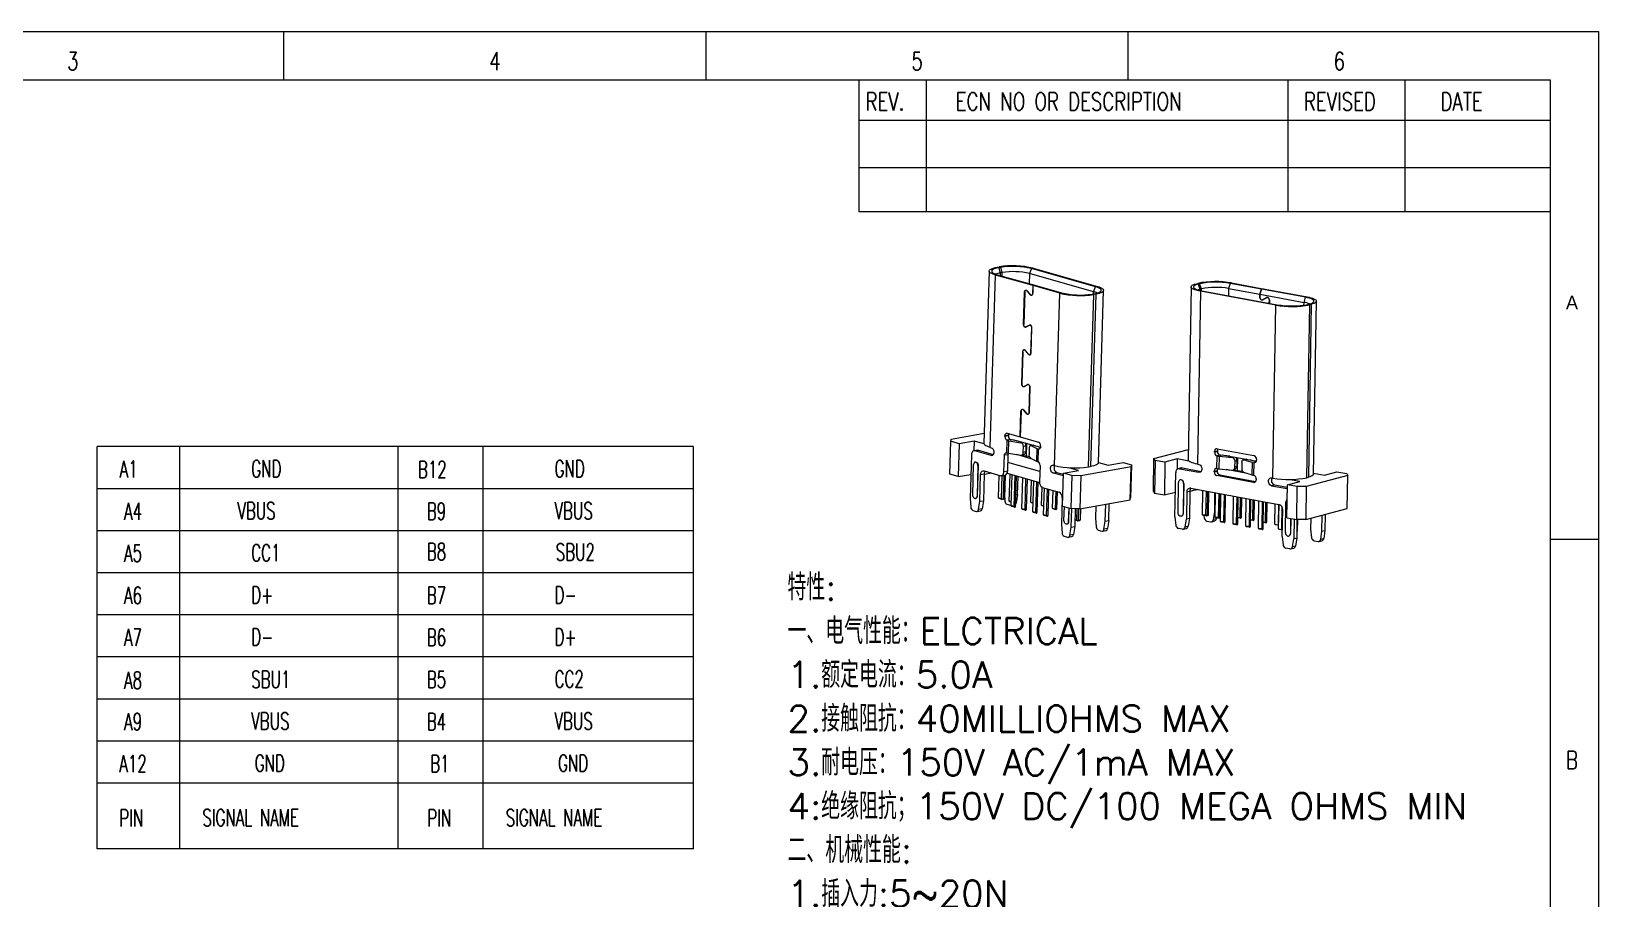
# Model space of a CAD drawing. Extents: x 2510 to 2656, y 708 to 759.
# Drawn here: x 2539.87 to 2579.91, y 736.54 to 758.68 of the extents above; entities that cross this region are included whole.
import ezdxf
from ezdxf.enums import TextEntityAlignment as Align

# ---------------------------------------------------------------- set-up
doc = ezdxf.new("R2010")
doc.units = 0
doc.header["$MEASUREMENT"] = 0
doc.layers.get('0').update_dxf_attribs({"linetype": 'CONTINUOUS', "lineweight": 20})
doc.layers.add('HANBO', color=7, linetype='CONTINUOUS', lineweight=9)
doc.styles.add('ROMANS', font='ROMANS.SHX', dxfattribs={"bigfont": 'gbcbig.shx'})
doc.styles.get("Standard").update_dxf_attribs({"font": 'simplex.shx', "bigfont": 'gbcbig.shx'})
doc.styles.add('txt', font='lereq.shx', dxfattribs={"width": 0.7, "bigfont": '@extfont2.shx'})

# ---------------------------------------------------------------- blocks, each defined once
blk = doc.blocks.new('45')
at = {"color": 7, "linetype": 'Continuous', "lineweight": 15}
for p, q in [((49.322, 82.895), (49.42, 82.921)), ((49.538, 82.899), (49.44, 82.874)), ((49.44, 82.874), (49.553, 82.559)), ((49.652, 82.585), (49.538, 82.899)), ((51.433, 82.921), (51.336, 82.604)), ((53.377, 82.563), (51.433, 82.921)), ((51.525, 82.945), (53.469, 82.587)), ((49.005, 82.702), (48.829, 71.964)), ((49.583, 82.435), (49.408, 71.698)), ((49.652, 82.585), (49.553, 82.559)), ((54.269, 81.572), (49.583, 82.435)), ((49.676, 82.459), (54.362, 81.596)), ((51.336, 82.604), (53.28, 82.246)), ((53.277, 82.057), (53.28, 82.246)), ((53.377, 82.563), (53.28, 82.246)), ((53.287, 82.244), (53.284, 82.055)), ((53.287, 82.244), (53.384, 82.561)), ((53.287, 82.244), (56.022, 81.74)), ((53.377, 82.563), (53.469, 82.587)), ((53.477, 82.585), (53.384, 82.561)), ((56.119, 82.057), (53.384, 82.561)), ((53.43, 81.899), (53.482, 81.913)), ((53.448, 81.906), (53.7, 82.038)), ((53.704, 82.029), (53.452, 81.897)), ((53.469, 82.583), (53.469, 82.587)), ((53.477, 82.585), (54.061, 82.478)), ((53.762, 82.047), (53.722, 82.036)), ((53.865, 81.687), (53.868, 81.88)), ((53.876, 81.879), (53.872, 81.686)), ((54.061, 82.478), (54.069, 82.476)), ((54.069, 82.476), (56.211, 82.081)), ((56.022, 81.74), (56.119, 82.057)), ((56.613, 71.077), (56.789, 81.815)), ((54.094, 70.834), (54.269, 81.572)), ((56.199, 70.858), (56.374, 81.595)), ((56.256, 81.617), (56.354, 81.643)), ((56.473, 81.621), (56.297, 70.884)), ((56.473, 81.621), (56.374, 81.595)), ((46.664, 70.005), (46.698, 72.055)), ((46.698, 72.055), (48.84, 72.617)), ((46.768, 71.932), (46.698, 72.055)), ((50.464, 72.433), (50.465, 72.482)), ((50.464, 72.433), (50.649, 72.482)), ((50.465, 72.482), (50.649, 72.53)), ((50.615, 71.426), (50.627, 72.207)), ((50.803, 72.257), (50.619, 72.209)), ((50.619, 72.209), (50.627, 72.207)), ((50.626, 72.648), (52.914, 72.227)), ((50.649, 72.53), (50.649, 72.482)), ((50.746, 72.191), (50.733, 71.41)), ((50.746, 72.191), (51.557, 72.107)), ((50.803, 72.257), (50.812, 72.256)), ((51.421, 72.191), (50.859, 72.249)), ((50.936, 72.28), (52.996, 71.901)), ((50.936, 72.241), (50.936, 72.28)), ((51.889, 72.105), (51.876, 71.313)), ((46.768, 71.932), (46.734, 69.882)), ((47.383, 71.818), (46.768, 71.932)), ((47.383, 71.818), (47.35, 69.769)), ((48.151, 72.02), (47.383, 71.818)), ((48.005, 68.432), (48.05, 71.165)), ((48.151, 72.02), (48.14, 71.376)), ((48.87, 71.888), (48.151, 72.02)), ((48.395, 71.46), (48.21, 71.411)), ((48.476, 71.462), (48.291, 71.414)), ((48.291, 71.414), (49.479, 71.195)), ((48.476, 71.462), (49.628, 71.25)), ((49.408, 71.698), (49.487, 71.683)), ((50.444, 71.213), (50.445, 71.262)), ((50.444, 71.213), (50.629, 71.261)), ((50.445, 71.262), (50.629, 71.31)), ((50.606, 71.428), (50.615, 71.426)), ((50.629, 71.31), (50.629, 71.261)), ((50.733, 71.41), (51.544, 71.326)), ((52.5, 71.121), (51.186, 71.363)), ((51.629, 71.338), (51.876, 71.313)), ((51.639, 71.343), (51.752, 71.402)), ((51.733, 71.502), (51.739, 71.892)), ((51.846, 71.56), (51.733, 71.502)), ((51.739, 71.892), (51.852, 71.951)), ((51.852, 71.951), (51.846, 71.56)), ((51.876, 71.313), (52.201, 71.253)), ((52.163, 71.814), (52.156, 71.424)), ((52.443, 72.003), (52.253, 71.975)), ((52.271, 71.192), (52.79, 71.031)), ((52.284, 71.973), (52.802, 71.812)), ((52.385, 71.994), (52.385, 72.013)), ((53.038, 71.848), (52.685, 71.958)), ((52.802, 71.812), (52.79, 71.031)), ((52.898, 71.789), (52.885, 71.008)), ((52.898, 71.789), (52.907, 71.787)), ((52.996, 71.901), (52.995, 71.862)), ((53.068, 72.002), (53.068, 71.953)), ((56.614, 71.147), (57.292, 71.022)), ((57.292, 71.022), (58.06, 71.223)), ((58.06, 71.223), (58.675, 71.11)), ((58.675, 71.11), (58.745, 70.987)), ((48.195, 68.685), (48.226, 70.559)), ((48.345, 70.727), (48.333, 70.723)), ((48.541, 70.501), (48.51, 68.627)), ((48.553, 70.504), (48.523, 68.63)), ((48.541, 70.501), (48.553, 70.504)), ((49.401, 70.133), (48.927, 70.008)), ((49.276, 70.1), (48.927, 70.008)), ((48.984, 70.209), (54.467, 69.199)), ((49.276, 70.1), (49.277, 70.155)), ((49.276, 70.1), (49.401, 70.133)), ((50.599, 70.989), (50.783, 71.037)), ((52.887, 70.567), (50.599, 70.989)), ((50.783, 71.037), (53.017, 70.626)), ((52.885, 71.008), (52.894, 71.006)), ((53.048, 70.782), (53.048, 70.733)), ((54.191, 70.409), (54.007, 70.361)), ((54.007, 70.361), (54.984, 70.18)), ((54.015, 70.849), (54.094, 70.834)), ((54.191, 70.409), (54.986, 70.263)), ((54.955, 68.367), (54.988, 70.417)), ((54.988, 70.417), (55.756, 70.618)), ((55.603, 70.303), (54.988, 70.417)), ((55.756, 70.618), (55.037, 70.751)), ((55.57, 68.253), (55.603, 70.303)), ((56.165, 70.31), (55.603, 70.303)), ((56.165, 70.31), (56.131, 68.26)), ((58.745, 70.987), (56.165, 70.31)), ((56.199, 70.858), (56.297, 70.884)), ((58.711, 68.937), (58.745, 70.987)), ((46.664, 70.005), (46.734, 69.882)), ((47.35, 69.769), (46.734, 69.882)), ((48.03, 69.947), (47.35, 69.769)), ((48.742, 69.96), (48.715, 68.301)), ((48.927, 70.009), (48.742, 69.96)), ((48.927, 70.009), (48.899, 68.349)), ((49.713, 68.559), (49.738, 70.071)), ((49.935, 70.034), (49.91, 68.522)), ((50.026, 70.017), (50.002, 68.546)), ((50.094, 68.571), (50.118, 70)), ((50.472, 68.762), (50.491, 69.932)), ((50.502, 68.413), (50.526, 69.925)), ((50.724, 69.889), (50.699, 68.377)), ((50.791, 68.401), (50.815, 69.872)), ((50.83, 68.147), (50.858, 69.864)), ((51.055, 69.828), (51.027, 68.11)), ((51.119, 68.135), (51.147, 69.811)), ((51.619, 68.001), (51.647, 69.719)), ((51.844, 69.682), (51.816, 67.965)), ((51.908, 67.989), (51.936, 69.665)), ((52.061, 69.642), (52.041, 68.377)), ((52.133, 68.401), (52.153, 69.625)), ((52.408, 67.856), (52.436, 69.573)), ((52.633, 69.537), (52.605, 67.82)), ((52.697, 67.844), (52.724, 69.52)), ((52.85, 69.497), (52.83, 68.231)), ((52.922, 68.255), (52.942, 69.48)), ((53.197, 67.711), (53.225, 69.428)), ((53.422, 69.391), (53.394, 67.674)), ((53.486, 67.698), (53.513, 69.375)), ((53.639, 69.351), (53.618, 68.086)), ((53.711, 68.11), (53.731, 69.335)), ((54.21, 67.977), (54.231, 69.242)), ((54.428, 69.206), (54.407, 67.94)), ((54.446, 67.686), (54.471, 69.198)), ((54.861, 67.456), (54.892, 69.33)), ((48.005, 68.432), (48.069, 67.897)), ((48.403, 68.462), (48.416, 68.466)), ((48.523, 68.63), (48.51, 68.627)), ((48.634, 67.793), (48.715, 68.301)), ((48.715, 68.301), (48.899, 68.349)), ((48.899, 68.349), (48.819, 67.841)), ((49.91, 68.522), (49.713, 68.559)), ((49.743, 68.518), (49.713, 68.559)), ((49.94, 68.481), (49.743, 68.518)), ((49.808, 68.506), (49.826, 68.359)), ((49.91, 68.522), (49.94, 68.481)), ((49.94, 68.481), (49.971, 68.49)), ((49.971, 68.49), (50.002, 68.546)), ((49.979, 68.168), (50.233, 68.121)), ((50.032, 68.506), (49.984, 68.514)), ((50.002, 68.546), (50.032, 68.506)), ((50.032, 68.506), (50.063, 68.514)), ((50.063, 68.514), (50.094, 68.571)), ((50.287, 68.123), (50.472, 68.171)), ((50.391, 68.255), (50.472, 68.762)), ((50.576, 68.303), (50.391, 68.255)), ((50.472, 68.762), (50.508, 68.772)), ((50.699, 68.377), (50.502, 68.413)), ((50.532, 68.372), (50.502, 68.413)), ((50.729, 68.336), (50.532, 68.372)), ((50.585, 68.363), (50.576, 68.303)), ((50.699, 68.377), (50.729, 68.336)), ((50.729, 68.336), (50.76, 68.344)), ((50.76, 68.344), (50.791, 68.401)), ((50.821, 68.36), (50.773, 68.369)), ((50.791, 68.401), (50.821, 68.36)), ((50.821, 68.36), (50.833, 68.364)), ((51.027, 68.11), (50.83, 68.147)), ((50.86, 68.106), (50.83, 68.147)), ((52.071, 68.336), (51.914, 68.365)), ((51.915, 68.4), (52.041, 68.377)), ((52.041, 68.377), (52.071, 68.336)), ((52.071, 68.336), (52.101, 68.344)), ((52.101, 68.344), (52.133, 68.401)), ((52.859, 68.19), (52.703, 68.219)), ((52.704, 68.254), (52.83, 68.231)), ((52.83, 68.231), (52.859, 68.19)), ((52.859, 68.19), (52.89, 68.199)), ((52.89, 68.199), (52.922, 68.255)), ((54.643, 67.65), (54.666, 69.023)), ((54.671, 67.203), (54.698, 68.862)), ((54.955, 68.367), (55.57, 68.253)), ((55.192, 68.323), (55.177, 67.398)), ((55.204, 68.321), (55.189, 67.401)), ((55.401, 68.285), (55.381, 67.072)), ((55.584, 68.254), (55.566, 67.121)), ((56.131, 68.26), (55.57, 68.253)), ((55.617, 67.553), (55.628, 68.254)), ((56.131, 68.26), (58.711, 68.937)), ((56.439, 68.341), (56.428, 67.664)), ((57.138, 67.534), (57.155, 68.529)), ((57.339, 68.577), (57.323, 67.582)), ((48.476, 67.66), (48.222, 67.706)), ((48.53, 67.661), (48.715, 67.71)), ((48.819, 67.841), (48.634, 67.793)), ((51.057, 68.07), (50.86, 68.106)), ((51.027, 68.11), (51.057, 68.07)), ((51.057, 68.07), (51.088, 68.078)), ((51.088, 68.078), (51.119, 68.135)), ((51.816, 67.965), (51.619, 68.001)), ((51.649, 67.961), (51.619, 68.001)), ((51.846, 67.924), (51.649, 67.961)), ((51.816, 67.965), (51.846, 67.924)), ((51.846, 67.924), (51.877, 67.932)), ((51.877, 67.932), (51.908, 67.989)), ((52.605, 67.82), (52.408, 67.856)), ((52.438, 67.815), (52.408, 67.856)), ((52.635, 67.779), (52.438, 67.815)), ((52.605, 67.82), (52.635, 67.779)), ((52.635, 67.779), (52.665, 67.787)), ((52.665, 67.787), (52.697, 67.844)), ((53.394, 67.674), (53.197, 67.711)), ((53.226, 67.67), (53.197, 67.711)), ((53.424, 67.633), (53.226, 67.67)), ((53.394, 67.674), (53.424, 67.633)), ((53.424, 67.633), (53.454, 67.642)), ((53.454, 67.642), (53.486, 67.698)), ((53.648, 68.045), (53.492, 68.074)), ((53.493, 68.109), (53.618, 68.086)), ((53.618, 68.086), (53.648, 68.045)), ((53.648, 68.045), (53.679, 68.053)), ((53.679, 68.053), (53.711, 68.11)), ((54.21, 67.977), (54.407, 67.94)), ((54.24, 67.936), (54.21, 67.977)), ((54.437, 67.9), (54.24, 67.936)), ((54.407, 67.94), (54.437, 67.9)), ((54.437, 67.9), (54.45, 67.903)), ((54.446, 67.686), (54.643, 67.65)), ((54.476, 67.645), (54.446, 67.686)), ((54.673, 67.609), (54.476, 67.645)), ((54.643, 67.65), (54.673, 67.609)), ((54.671, 67.203), (54.735, 66.669)), ((54.673, 67.609), (54.678, 67.61)), ((55.07, 67.234), (55.082, 67.237)), ((55.189, 67.401), (55.177, 67.398)), ((55.572, 67.492), (55.585, 67.496)), ((55.585, 67.496), (55.617, 67.553)), ((56.428, 67.664), (56.492, 67.13)), ((57.058, 67.026), (57.138, 67.534)), ((57.138, 67.534), (57.323, 67.582)), ((57.323, 67.582), (57.242, 67.074)), ((55.142, 66.431), (54.888, 66.478)), ((55.196, 66.433), (55.381, 66.481)), ((55.301, 66.564), (55.381, 67.072)), ((55.485, 66.613), (55.301, 66.564)), ((55.381, 67.072), (55.566, 67.121)), ((55.566, 67.121), (55.485, 66.613)), ((56.645, 66.939), (56.899, 66.892)), ((56.953, 66.894), (57.138, 66.942)), ((57.242, 67.074), (57.058, 67.026))]:
    blk.add_line(p, q, dxfattribs=at)
at = {"color": 8, "linetype": 'Continuous', "lineweight": 15}
for p, q in [((49.553, 82.559), (49.552, 82.485)), ((49.65, 82.464), (49.652, 82.585)), ((51.336, 82.604), (51.328, 82.155)), ((53.277, 82.057), (53.284, 82.059)), ((53.448, 81.906), (53.491, 81.918)), ((53.7, 82.038), (53.739, 82.049)), ((53.868, 81.88), (53.876, 81.882)), ((56.019, 81.57), (56.022, 81.74)), ((51.557, 72.107), (51.641, 72.15)), ((49.479, 71.195), (49.606, 71.229)), ((52.465, 71.998), (52.284, 71.973)), ((52.907, 71.787), (53.009, 71.814)), ((52.887, 70.567), (52.989, 70.594))]:
    blk.add_line(p, q, dxfattribs=at)
at = {"color": 7, "linetype": 'Continuous', "lineweight": 15, "flags": 128}
for points in [[(49.583, 82.435), (49.457, 82.461), (49.343, 82.49), (49.244, 82.521), (49.161, 82.554), (49.095, 82.588), (49.047, 82.624), (49.017, 82.66), (49.005, 82.697), (49.013, 82.733), (49.039, 82.769), (49.084, 82.803), (49.146, 82.836), (49.226, 82.867), (49.322, 82.895)], [(49.44, 82.874), (49.348, 82.846), (49.272, 82.816), (49.215, 82.784), (49.176, 82.75), (49.157, 82.715), (49.158, 82.68), (49.178, 82.644), (49.217, 82.61), (49.276, 82.576), (49.352, 82.543), (49.445, 82.513), (49.553, 82.485), (49.676, 82.459)], [(49.428, 82.518), (49.465, 82.532), (49.553, 82.559)], [(53.452, 81.897), (53.423, 81.888), (53.392, 81.888), (53.362, 81.899), (53.334, 81.919), (53.309, 81.947), (53.291, 81.981), (53.28, 82.018), (53.277, 82.057)], [(53.284, 82.055), (53.288, 82.019), (53.298, 81.984), (53.315, 81.953), (53.338, 81.927), (53.364, 81.908), (53.393, 81.898), (53.421, 81.898), (53.448, 81.906)], [(53.876, 81.879), (53.872, 81.917), (53.861, 81.955), (53.843, 81.989), (53.818, 82.017), (53.79, 82.036), (53.76, 82.047), (53.729, 82.048), (53.7, 82.038)], [(53.868, 81.88), (53.865, 81.916), (53.854, 81.951), (53.837, 81.983), (53.814, 82.009), (53.788, 82.027), (53.759, 82.037), (53.731, 82.038), (53.704, 82.029)], [(56.354, 81.643), (56.446, 81.671), (56.522, 81.701), (56.579, 81.733), (56.618, 81.767), (56.637, 81.802), (56.636, 81.837), (56.616, 81.872), (56.577, 81.907), (56.518, 81.941), (56.442, 81.973), (56.349, 82.004), (56.241, 82.032), (56.119, 82.057)], [(56.211, 82.081), (56.337, 82.055), (56.451, 82.027), (56.55, 81.996), (56.633, 81.963), (56.699, 81.928), (56.747, 81.893), (56.778, 81.856), (56.789, 81.82), (56.781, 81.783), (56.755, 81.748), (56.711, 81.713), (56.648, 81.681), (56.568, 81.65), (56.473, 81.621)], [(48.395, 71.46), (48.429, 71.465), (48.476, 71.462)], [(49.408, 71.698), (49.281, 71.724), (49.168, 71.752), (49.069, 71.783), (48.986, 71.816), (48.919, 71.851), (48.871, 71.887), (48.841, 71.923), (48.829, 71.959), (48.829, 71.964)], [(49.487, 71.683), (49.542, 71.663), (49.593, 71.625), (49.634, 71.572), (49.664, 71.508), (49.678, 71.438), (49.677, 71.369), (49.66, 71.305), (49.629, 71.252), (49.586, 71.214), (49.534, 71.195), (49.479, 71.195)], [(52.163, 71.814), (52.165, 71.851), (52.173, 71.886), (52.184, 71.916), (52.199, 71.941), (52.218, 71.96), (52.239, 71.972), (52.261, 71.976), (52.284, 71.973)], [(56.613, 71.077), (56.606, 71.046), (56.58, 71.01), (56.535, 70.976), (56.472, 70.943), (56.393, 70.912), (56.297, 70.884)], [(48.541, 70.501), (48.534, 70.563), (48.513, 70.621), (48.479, 70.671), (48.435, 70.707), (48.387, 70.725), (48.338, 70.725), (48.293, 70.705), (48.258, 70.668), (48.234, 70.618), (48.226, 70.559)], [(54.007, 70.361), (53.951, 70.381), (53.901, 70.419), (53.859, 70.472), (53.83, 70.536), (53.815, 70.606), (53.816, 70.675), (53.833, 70.739), (53.864, 70.792), (53.908, 70.83), (53.959, 70.849), (54.015, 70.849)], [(48.51, 68.627), (48.502, 68.568), (48.478, 68.518), (48.443, 68.481), (48.398, 68.461), (48.349, 68.461), (48.301, 68.479), (48.257, 68.515), (48.223, 68.565), (48.202, 68.623), (48.195, 68.685)], [(54.861, 67.456), (54.868, 67.395), (54.889, 67.336), (54.924, 67.286), (54.967, 67.251), (55.016, 67.232), (55.065, 67.233), (55.109, 67.252), (55.145, 67.289), (55.168, 67.339), (55.177, 67.398)]]:
    blk.add_lwpolyline(points, dxfattribs=at)
at = {"color": 7, "linetype": 'Continuous', "lineweight": 15}
for centre, radius, start, end in [((50.535, 77.43), 5.603, 79.82391, 101.47795), ((50.542, 77.953), 5.047, 79.83267, 101.46919), ((50.544, 78.153), 4.52, 79.91611, 101.38576), ((55.259, 87.086), 5.603, 259.82391, 281.47795), ((55.252, 86.593), 5.076, 259.89599, 281.40587), ((55.796, 80.29), 1.468, 67.39039, 81.16441), ((50.613, 72.5), 0.149, 84.86983, 186.94149), ((50.683, 72.418), 0.219, 176.09891, 253.04802), ((50.9, 73.716), 1.533, 259.74356, 264.23047), ((50.867, 72.467), 0.219, 176.09891, 253.04802), ((50.847, 72.532), 0.198, 147.47097, 180.39475), ((50.921, 72.859), 0.613, 259.74342, 264.23047), ((51.528, 71.897), 0.211, 358.62023, 82.04185), ((51.635, 71.953), 0.217, 359.30088, 53.33216), ((52.85, 72.017), 0.219, 356.09888, 73.04803), ((48.271, 71.192), 0.223, 84.87001, 186.94142), ((50.593, 71.28), 0.149, 84.87015, 186.94132), ((50.663, 71.198), 0.219, 176.09905, 253.04777), ((50.888, 72.935), 1.533, 259.74356, 264.23047), ((50.847, 71.247), 0.219, 176.09905, 253.04777), ((50.827, 71.312), 0.198, 147.17062, 180.4098), ((51.56, 71.497), 0.172, 264.64866, 1.44657), ((51.668, 71.558), 0.178, 298.38511, 0.59692), ((52.393, 71.397), 0.238, 173.4822, 239.34276), ((53.045, 72.619), 0.843, 253.24555, 259.93782), ((52.92, 71.935), 0.149, 264.86982, 6.94153), ((48.357, 70.53), 0.198, 352.6313, 93.66589), ((48.964, 69.987), 0.223, 84.86997, 186.94146), ((49.206, 70.015), 0.279, 136.74941, 181.25198), ((53.033, 71.838), 0.843, 253.24555, 259.93782), ((52.9, 70.715), 0.149, 264.87014, 6.94136), ((52.83, 70.797), 0.219, 356.09902, 73.04778), ((54.273, 70.675), 0.278, 143.14608, 252.89845), ((55.084, 76.349), 5.603, 259.82391, 281.47795), ((54.371, 68.885), 0.328, 356.09892, 73.04793), ((55.06, 69.34), 0.169, 121.2207, 183.31705), ((48.361, 68.618), 0.162, 289.73887, 4.14442), ((50.038, 68.372), 0.212, 183.55028, 253.81859), ((50.25, 68.261), 0.141, 263.09683, 357.26806), ((50.427, 68.313), 0.149, 287.27264, 356.08255), ((48.281, 67.91), 0.212, 183.55028, 253.81859), ((48.493, 67.8), 0.141, 263.09683, 357.26806), ((48.67, 67.852), 0.149, 287.27264, 356.08255), ((55.027, 67.39), 0.162, 289.73881, 4.14448), ((54.947, 66.682), 0.212, 183.55029, 253.81863), ((55.159, 66.571), 0.141, 263.09678, 357.26803), ((55.337, 66.623), 0.149, 287.27654, 356.07864), ((56.704, 67.143), 0.212, 183.55029, 253.81863), ((56.916, 67.033), 0.141, 263.09678, 357.26803), ((57.094, 67.084), 0.149, 287.27654, 356.07864)]:
    blk.add_arc(centre, radius, start, end, dxfattribs=at)
blk = doc.blocks.new('46')
at = {"color": 7, "linetype": 'Continuous', "lineweight": 15}
for p, q in [((36.778, 83.924), (36.897, 83.945)), ((36.997, 83.917), (36.879, 83.895)), ((36.879, 83.895), (36.971, 83.575)), ((37.089, 83.596), (36.997, 83.917)), ((38.903, 83.84), (38.783, 83.528)), ((42.89, 82.714), (38.903, 83.84)), ((39.015, 83.86), (43.001, 82.733)), ((36.286, 83.685), (35.959, 72.984)), ((36.347, 72.739), (36.674, 83.44)), ((38.496, 82.926), (36.674, 83.44)), ((36.785, 83.46), (39.111, 82.803)), ((37.089, 83.596), (36.971, 83.575)), ((38.502, 82.924), (38.496, 82.926)), ((38.999, 82.783), (38.502, 82.924)), ((42.77, 82.402), (38.783, 83.528)), ((38.999, 82.783), (38.985, 82.303)), ((38.991, 82.301), (39.006, 82.781)), ((38.999, 82.783), (39.111, 82.803)), ((39.117, 82.801), (39.006, 82.781)), ((40.66, 82.314), (39.006, 82.781)), ((39.112, 82.8), (39.111, 82.803)), ((39.117, 82.801), (40.771, 82.334)), ((38.418, 80.373), (38.479, 82.378)), ((38.486, 82.377), (38.424, 80.371)), ((38.59, 82.494), (38.555, 82.488)), ((38.63, 82.455), (38.837, 82.217)), ((38.84, 82.225), (38.634, 82.462)), ((38.916, 82.192), (38.95, 82.198)), ((40.333, 71.613), (40.66, 82.314)), ((42.451, 71.527), (42.778, 82.229)), ((42.896, 82.25), (42.569, 71.549)), ((42.677, 82.257), (42.795, 82.278)), ((42.77, 82.402), (42.89, 82.714)), ((42.896, 82.25), (42.778, 82.229)), ((43.062, 71.787), (43.389, 82.488)), ((38.543, 80.206), (38.583, 80.214)), ((38.779, 80.33), (38.562, 80.213)), ((38.565, 80.204), (38.782, 80.321)), ((38.836, 80.334), (38.801, 80.328)), ((38.919, 80.163), (38.872, 78.606)), ((38.878, 78.604), (38.926, 80.161)), ((38.305, 76.676), (38.366, 78.682)), ((38.373, 78.68), (38.311, 76.674)), ((38.477, 78.797), (38.442, 78.791)), ((38.517, 78.758), (38.724, 78.521)), ((38.727, 78.528), (38.521, 78.765)), ((38.803, 78.495), (38.837, 78.501)), ((38.43, 76.51), (38.47, 76.517)), ((38.449, 76.516), (38.666, 76.634)), ((38.669, 76.624), (38.452, 76.507)), ((38.723, 76.637), (38.688, 76.631)), ((38.759, 74.909), (38.806, 76.466)), ((38.813, 76.465), (38.766, 74.908)), ((38.204, 73.392), (38.253, 74.985)), ((38.26, 74.983), (38.211, 73.39)), ((38.364, 75.1), (38.329, 75.094)), ((38.611, 74.824), (38.404, 75.061)), ((38.408, 75.069), (38.614, 74.831)), ((38.69, 74.798), (38.724, 74.804)), ((33.838, 71.073), (33.9, 73.116)), ((33.9, 73.116), (33.928, 73.245)), ((34.424, 72.968), (33.9, 73.116)), ((33.928, 73.245), (35.978, 73.612)), ((35.35, 73.134), (34.424, 72.968)), ((35.35, 73.134), (35.331, 72.523)), ((35.961, 72.961), (35.35, 73.134)), ((37.261, 73.413), (37.262, 73.462)), ((37.483, 73.453), (37.261, 73.413)), ((37.484, 73.501), (37.262, 73.462)), ((37.372, 72.4), (37.396, 73.178)), ((37.611, 73.22), (37.389, 73.181)), ((37.396, 73.178), (37.389, 73.181)), ((37.402, 73.618), (38.204, 73.392)), ((37.478, 72.377), (37.501, 73.155)), ((37.484, 73.501), (37.483, 73.453)), ((37.501, 73.155), (38.243, 73.027)), ((37.611, 73.22), (37.618, 73.218)), ((38.088, 73.135), (37.661, 73.209)), ((37.73, 73.197), (37.732, 73.236)), ((37.732, 73.236), (39.47, 72.744)), ((38.211, 73.393), (38.204, 73.392)), ((38.211, 73.39), (39.348, 73.068)), ((34.424, 72.968), (34.361, 70.925)), ((35.179, 72.284), (35.095, 69.56)), ((35.549, 72.562), (35.327, 72.523)), ((35.389, 72.519), (35.611, 72.559)), ((36.399, 72.234), (35.389, 72.519)), ((35.611, 72.559), (36.538, 72.297)), ((36.347, 72.739), (36.414, 72.72)), ((37.194, 71.221), (37.225, 72.246)), ((37.447, 72.285), (37.225, 72.246)), ((37.365, 72.402), (37.372, 72.4)), ((37.447, 72.285), (37.416, 71.261)), ((37.478, 72.377), (38.219, 72.249)), ((38.953, 72.017), (38, 72.287)), ((38.289, 72.254), (38.448, 72.308)), ((38.319, 72.264), (38.578, 72.219)), ((38.395, 72.414), (38.407, 72.803)), ((38.554, 72.468), (38.395, 72.414)), ((38.407, 72.803), (38.566, 72.857)), ((38.566, 72.857), (38.554, 72.468)), ((38.601, 72.99), (38.578, 72.219)), ((38.578, 72.219), (38.776, 72.163)), ((38.767, 72.701), (38.755, 72.312)), ((38.838, 72.074), (39.227, 71.883)), ((39.018, 72.872), (38.839, 72.857)), ((38.862, 72.852), (39.25, 72.661)), ((39.25, 72.661), (39.227, 71.883)), ((39.461, 72.712), (39.295, 72.794)), ((39.328, 72.633), (39.304, 71.854)), ((39.335, 72.631), (39.328, 72.633)), ((39.477, 72.836), (39.475, 72.787)), ((34.361, 70.925), (33.838, 71.073)), ((35.257, 69.802), (35.314, 71.67)), ((35.428, 71.831), (35.413, 71.829)), ((35.583, 71.594), (35.526, 69.726)), ((35.598, 71.597), (35.541, 69.729)), ((35.583, 71.594), (35.598, 71.597)), ((35.972, 71.083), (35.75, 71.043)), ((35.972, 71.083), (35.922, 69.429)), ((35.96, 71.278), (37.014, 70.981)), ((36.437, 71.143), (35.971, 71.06)), ((37.416, 71.261), (37.194, 71.221)), ((37.39, 71.134), (39.408, 70.564)), ((39.428, 71.245), (37.433, 71.809)), ((37.532, 69.41), (37.583, 71.08)), ((39.304, 71.854), (39.311, 71.852)), ((39.44, 71.62), (39.408, 70.595)), ((40.473, 71.185), (40.251, 71.145)), ((40.887, 70.965), (40.251, 71.145)), ((40.333, 71.613), (40.266, 71.632)), ((40.473, 71.185), (40.89, 71.067)), ((40.83, 69.097), (40.893, 71.14)), ((40.893, 71.14), (41.819, 71.306)), ((41.416, 70.992), (40.893, 71.14)), ((41.819, 71.306), (41.207, 71.479)), ((45.092, 71.527), (41.981, 70.969)), ((42.451, 71.527), (42.569, 71.549)), ((43.062, 71.809), (43.671, 71.638)), ((43.671, 71.638), (44.597, 71.803)), ((44.597, 71.803), (45.12, 71.656)), ((45.03, 69.484), (45.092, 71.527)), ((45.12, 71.656), (45.058, 69.613)), ((45.12, 71.656), (45.092, 71.527)), ((34.361, 70.925), (35.141, 71.065)), ((35.699, 69.39), (35.75, 71.043)), ((36.861, 69.6), (36.904, 71.012)), ((37.072, 70.987), (37.029, 69.552)), ((37.045, 70.982), (37.268, 71.022)), ((37.184, 71.007), (37.14, 69.572)), ((37.251, 69.592), (37.295, 71.03)), ((37.647, 69.121), (37.706, 71.045)), ((37.874, 70.998), (37.815, 69.073)), ((37.926, 69.093), (37.984, 70.967)), ((38.04, 69.809), (38.075, 70.941)), ((38.318, 68.931), (38.377, 70.855)), ((38.545, 70.808), (38.486, 68.884)), ((38.597, 68.904), (38.655, 70.777)), ((38.87, 69.34), (38.911, 70.704)), ((38.99, 68.741), (39.048, 70.666)), ((39.216, 70.618), (39.157, 68.694)), ((39.268, 68.714), (39.326, 70.587)), ((39.541, 69.15), (39.575, 70.257)), ((39.57, 70.258), (40.624, 69.96)), ((39.661, 68.552), (39.712, 70.218)), ((39.879, 70.171), (39.828, 68.504)), ((39.939, 68.524), (39.989, 70.14)), ((41.416, 70.992), (41.354, 68.949)), ((41.981, 70.969), (41.416, 70.992)), ((41.981, 70.969), (41.918, 68.926)), ((35.095, 69.56), (35.141, 69.024)), ((35.427, 69.567), (35.442, 69.57)), ((35.541, 69.729), (35.526, 69.726)), ((35.622, 68.888), (35.699, 69.39)), ((35.699, 69.39), (35.922, 69.429)), ((35.922, 69.429), (35.844, 68.927)), ((37.029, 69.552), (36.861, 69.6)), ((36.896, 69.558), (36.861, 69.6)), ((37.064, 69.51), (36.896, 69.558)), ((37.029, 69.552), (37.064, 69.51)), ((37.064, 69.51), (37.101, 69.517)), ((37.101, 69.517), (37.14, 69.572)), ((37.175, 69.53), (37.121, 69.545)), ((37.14, 69.572), (37.175, 69.53)), ((37.175, 69.53), (37.212, 69.537)), ((37.212, 69.537), (37.251, 69.592)), ((37.244, 69.583), (37.26, 69.403)), ((37.387, 69.204), (37.604, 69.143)), ((37.655, 69.375), (37.532, 69.41)), ((37.567, 69.368), (37.532, 69.41)), ((37.654, 69.343), (37.567, 69.368)), ((37.645, 69.141), (37.648, 69.141)), ((37.815, 69.073), (37.647, 69.121)), ((37.683, 69.079), (37.647, 69.121)), ((37.948, 69.792), (38.04, 69.809)), ((38.04, 69.809), (37.963, 69.307)), ((38.87, 69.34), (39.007, 69.301)), ((38.905, 69.298), (38.87, 69.34)), ((39.006, 69.269), (38.905, 69.298)), ((39.541, 69.15), (39.678, 69.111)), ((39.576, 69.108), (39.541, 69.15)), ((40.212, 68.96), (40.246, 70.067)), ((40.413, 70.02), (40.38, 68.913)), ((40.491, 68.933), (40.523, 69.989)), ((40.816, 69.612), (40.766, 67.958)), ((41.918, 68.926), (45.03, 69.484)), ((43.489, 68.167), (43.521, 69.213)), ((43.711, 68.207), (43.743, 69.253)), ((45.03, 69.484), (45.058, 69.613)), ((35.268, 68.825), (35.485, 68.763)), ((35.526, 68.761), (35.748, 68.801)), ((35.844, 68.927), (35.622, 68.888)), ((37.851, 69.031), (37.683, 69.079)), ((37.815, 69.073), (37.851, 69.031)), ((37.851, 69.031), (37.888, 69.038)), ((37.888, 69.038), (37.926, 69.093)), ((38.486, 68.884), (38.318, 68.931)), ((38.354, 68.889), (38.318, 68.931)), ((38.522, 68.842), (38.354, 68.889)), ((38.486, 68.884), (38.522, 68.842)), ((38.522, 68.842), (38.559, 68.848)), ((38.559, 68.848), (38.597, 68.904)), ((39.157, 68.694), (38.99, 68.741)), ((39.025, 68.699), (38.99, 68.741)), ((39.193, 68.652), (39.025, 68.699)), ((39.157, 68.694), (39.193, 68.652)), ((39.193, 68.652), (39.23, 68.659)), ((39.23, 68.659), (39.268, 68.714)), ((39.677, 69.08), (39.576, 69.108)), ((39.828, 68.504), (39.661, 68.552)), ((39.696, 68.51), (39.661, 68.552)), ((39.864, 68.462), (39.696, 68.51)), ((39.828, 68.504), (39.864, 68.462)), ((39.864, 68.462), (39.901, 68.469)), ((39.901, 68.469), (39.939, 68.524)), ((40.212, 68.96), (40.38, 68.913)), ((40.247, 68.918), (40.212, 68.96)), ((40.415, 68.871), (40.247, 68.918)), ((40.38, 68.913), (40.415, 68.871)), ((40.415, 68.871), (40.452, 68.878)), ((40.452, 68.878), (40.491, 68.933)), ((40.83, 69.097), (41.354, 68.949)), ((40.928, 68.2), (40.954, 69.062)), ((41.223, 68.986), (41.196, 68.124)), ((41.237, 68.982), (41.211, 68.126)), ((41.918, 68.926), (41.354, 68.949)), ((41.37, 67.787), (41.405, 68.947)), ((41.626, 68.938), (41.592, 67.827)), ((41.762, 68.183), (41.604, 68.227)), ((41.605, 68.259), (41.726, 68.225)), ((41.726, 68.225), (41.748, 68.933)), ((41.726, 68.225), (41.762, 68.183)), ((41.762, 68.183), (41.799, 68.189)), ((41.799, 68.189), (41.837, 68.245)), ((41.873, 68.203), (41.819, 68.218)), ((41.837, 68.245), (41.858, 68.929)), ((41.837, 68.245), (41.873, 68.203)), ((41.873, 68.203), (41.91, 68.209)), ((41.91, 68.209), (41.948, 68.265)), ((41.948, 68.265), (41.969, 68.935)), ((42.908, 69.103), (42.885, 68.337)), ((42.885, 68.337), (42.93, 67.801)), ((43.411, 67.665), (43.489, 68.167)), ((43.489, 68.167), (43.711, 68.207)), ((43.711, 68.207), (43.634, 67.705)), ((40.766, 67.958), (40.811, 67.421)), ((40.939, 67.222), (41.155, 67.161)), ((41.097, 67.965), (41.112, 67.967)), ((41.211, 68.126), (41.196, 68.124)), ((41.197, 67.159), (41.419, 67.198)), ((41.293, 67.285), (41.37, 67.787)), ((41.515, 67.325), (41.293, 67.285)), ((41.37, 67.787), (41.592, 67.827)), ((41.592, 67.827), (41.515, 67.325)), ((43.057, 67.602), (43.274, 67.541)), ((43.315, 67.538), (43.538, 67.578)), ((43.634, 67.705), (43.411, 67.665))]:
    blk.add_line(p, q, dxfattribs=at)
at = {"color": 8, "linetype": 'Continuous', "lineweight": 15}
for p, q in [((36.971, 83.575), (36.966, 83.409)), ((37.082, 83.376), (37.089, 83.596)), ((38.783, 83.528), (38.764, 82.901)), ((38.486, 82.38), (38.479, 82.378)), ((38.639, 82.456), (38.63, 82.455)), ((38.846, 82.219), (38.837, 82.217)), ((38.992, 82.304), (38.985, 82.303)), ((42.766, 82.273), (42.77, 82.402)), ((38.424, 80.374), (38.418, 80.373)), ((38.592, 80.218), (38.562, 80.213)), ((38.82, 80.338), (38.779, 80.33)), ((38.926, 80.164), (38.919, 80.163)), ((38.373, 78.683), (38.366, 78.682)), ((38.526, 78.759), (38.517, 78.758)), ((38.733, 78.522), (38.724, 78.521)), ((38.879, 78.607), (38.872, 78.606)), ((38.311, 76.677), (38.305, 76.676)), ((38.479, 76.522), (38.449, 76.516)), ((38.707, 76.641), (38.666, 76.634)), ((38.806, 76.466), (38.813, 76.468)), ((38.26, 74.986), (38.253, 74.985)), ((38.404, 75.061), (38.413, 75.063)), ((38.62, 74.825), (38.611, 74.824)), ((38.766, 74.911), (38.759, 74.909)), ((38.243, 73.027), (38.347, 73.062)), ((36.399, 72.234), (36.498, 72.251)), ((39.036, 72.867), (38.862, 72.852)), ((39.335, 72.631), (39.414, 72.645)), ((37.963, 69.307), (37.933, 69.302))]:
    blk.add_line(p, q, dxfattribs=at)
at = {"color": 7, "linetype": 'Continuous', "lineweight": 15, "flags": 128}
for points in [[(36.674, 83.44), (36.568, 83.473), (36.478, 83.509), (36.404, 83.546), (36.347, 83.584), (36.308, 83.622), (36.289, 83.661), (36.287, 83.7), (36.305, 83.738), (36.341, 83.774), (36.396, 83.809), (36.468, 83.842), (36.556, 83.873), (36.66, 83.9), (36.778, 83.924)], [(36.879, 83.895), (36.765, 83.872), (36.666, 83.845), (36.583, 83.815), (36.518, 83.783), (36.471, 83.748), (36.444, 83.712), (36.436, 83.675), (36.447, 83.637), (36.478, 83.6), (36.529, 83.563), (36.597, 83.527), (36.683, 83.492), (36.785, 83.46)], [(38.479, 82.378), (38.483, 82.415), (38.495, 82.448), (38.512, 82.473), (38.533, 82.491), (38.558, 82.498), (38.584, 82.496), (38.61, 82.484), (38.634, 82.462)], [(38.486, 82.377), (38.49, 82.411), (38.5, 82.441), (38.516, 82.465), (38.536, 82.481), (38.559, 82.488), (38.584, 82.486), (38.608, 82.475), (38.63, 82.455)], [(38.837, 82.217), (38.86, 82.196), (38.886, 82.184), (38.913, 82.181), (38.937, 82.189), (38.959, 82.206), (38.976, 82.232), (38.987, 82.264), (38.991, 82.301)], [(38.985, 82.303), (38.98, 82.269), (38.97, 82.239), (38.954, 82.215), (38.934, 82.198), (38.911, 82.191), (38.887, 82.193), (38.862, 82.205), (38.84, 82.225)], [(42.795, 82.278), (42.909, 82.302), (43.009, 82.329), (43.091, 82.358), (43.156, 82.391), (43.203, 82.425), (43.231, 82.462), (43.239, 82.499), (43.227, 82.536), (43.196, 82.574), (43.146, 82.611), (43.077, 82.647), (42.992, 82.681), (42.89, 82.714)], [(43.001, 82.733), (43.106, 82.7), (43.197, 82.665), (43.271, 82.628), (43.327, 82.59), (43.366, 82.552), (43.386, 82.513), (43.387, 82.474), (43.369, 82.436), (43.333, 82.399), (43.279, 82.364), (43.207, 82.332), (43.118, 82.301), (43.014, 82.274), (42.896, 82.25)], [(38.565, 80.204), (38.54, 80.196), (38.514, 80.198), (38.488, 80.211), (38.464, 80.232), (38.444, 80.261), (38.429, 80.296), (38.42, 80.334), (38.418, 80.373)], [(38.562, 80.213), (38.539, 80.206), (38.514, 80.208), (38.49, 80.219), (38.468, 80.239), (38.449, 80.267), (38.435, 80.299), (38.426, 80.335), (38.424, 80.371)], [(38.926, 80.161), (38.924, 80.2), (38.915, 80.238), (38.9, 80.273), (38.88, 80.302), (38.856, 80.323), (38.83, 80.336), (38.804, 80.338), (38.779, 80.33)], [(38.782, 80.321), (38.805, 80.328), (38.83, 80.326), (38.854, 80.314), (38.876, 80.294), (38.895, 80.267), (38.909, 80.235), (38.917, 80.199), (38.919, 80.163)], [(38.366, 78.682), (38.371, 78.718), (38.382, 78.751), (38.399, 78.777), (38.42, 78.794), (38.445, 78.802), (38.471, 78.799), (38.497, 78.787), (38.521, 78.765)], [(38.373, 78.68), (38.377, 78.714), (38.387, 78.744), (38.403, 78.768), (38.423, 78.784), (38.446, 78.792), (38.471, 78.789), (38.495, 78.778), (38.517, 78.758)], [(38.724, 78.521), (38.747, 78.499), (38.773, 78.487), (38.8, 78.484), (38.824, 78.492), (38.846, 78.51), (38.863, 78.535), (38.874, 78.568), (38.878, 78.604)], [(38.872, 78.606), (38.868, 78.572), (38.857, 78.542), (38.841, 78.518), (38.821, 78.502), (38.798, 78.494), (38.774, 78.497), (38.749, 78.508), (38.727, 78.528)], [(38.452, 76.507), (38.427, 76.499), (38.401, 76.501), (38.375, 76.514), (38.351, 76.535), (38.331, 76.564), (38.316, 76.599), (38.307, 76.637), (38.305, 76.676)], [(38.311, 76.674), (38.313, 76.638), (38.322, 76.602), (38.336, 76.57), (38.355, 76.543), (38.377, 76.523), (38.401, 76.511), (38.426, 76.509), (38.449, 76.516)], [(38.666, 76.634), (38.691, 76.641), (38.717, 76.639), (38.743, 76.627), (38.767, 76.605), (38.787, 76.576), (38.802, 76.541), (38.811, 76.503), (38.813, 76.465)], [(38.806, 76.466), (38.804, 76.503), (38.796, 76.538), (38.782, 76.571), (38.763, 76.598), (38.741, 76.618), (38.717, 76.629), (38.692, 76.631), (38.669, 76.624)], [(38.253, 74.985), (38.258, 75.022), (38.269, 75.054), (38.286, 75.08), (38.307, 75.097), (38.332, 75.105), (38.358, 75.102), (38.384, 75.09), (38.408, 75.069)], [(38.404, 75.061), (38.382, 75.081), (38.358, 75.093), (38.333, 75.095), (38.31, 75.088), (38.29, 75.071), (38.274, 75.047), (38.264, 75.017), (38.26, 74.983)], [(38.766, 74.908), (38.761, 74.871), (38.75, 74.838), (38.733, 74.813), (38.711, 74.795), (38.687, 74.788), (38.66, 74.79), (38.634, 74.802), (38.611, 74.824)], [(38.614, 74.831), (38.637, 74.811), (38.661, 74.8), (38.685, 74.798), (38.708, 74.805), (38.728, 74.821), (38.744, 74.845), (38.755, 74.875), (38.759, 74.909)], [(37.262, 73.462), (37.266, 73.499), (37.275, 73.533), (37.288, 73.563), (37.306, 73.588), (37.327, 73.607), (37.351, 73.618), (37.376, 73.622), (37.402, 73.618)], [(35.389, 72.519), (35.349, 72.525), (35.311, 72.519), (35.276, 72.502), (35.244, 72.474), (35.218, 72.437), (35.197, 72.392), (35.184, 72.34), (35.179, 72.284)], [(35.549, 72.562), (35.572, 72.564), (35.611, 72.559)], [(36.347, 72.739), (36.241, 72.772), (36.15, 72.807), (36.077, 72.844), (36.02, 72.882), (35.981, 72.921), (35.961, 72.96), (35.959, 72.984)], [(36.414, 72.72), (36.461, 72.697), (36.503, 72.656), (36.538, 72.6), (36.562, 72.535), (36.573, 72.465), (36.571, 72.395), (36.556, 72.333), (36.528, 72.282), (36.491, 72.247), (36.446, 72.23), (36.399, 72.234)], [(37.225, 72.246), (37.229, 72.283), (37.237, 72.317), (37.251, 72.347), (37.269, 72.372), (37.29, 72.391), (37.313, 72.402), (37.339, 72.406), (37.365, 72.402)], [(38.862, 72.852), (38.844, 72.857), (38.827, 72.854), (38.811, 72.844), (38.797, 72.826), (38.785, 72.802), (38.776, 72.773), (38.77, 72.739), (38.767, 72.701)], [(39.475, 72.787), (39.471, 72.75), (39.463, 72.716), (39.449, 72.686), (39.432, 72.661), (39.411, 72.642), (39.387, 72.631), (39.361, 72.627), (39.335, 72.631)], [(35.583, 71.594), (35.578, 71.656), (35.561, 71.716), (35.532, 71.767), (35.496, 71.805), (35.455, 71.827), (35.413, 71.829), (35.375, 71.812), (35.343, 71.777), (35.323, 71.728), (35.314, 71.67)], [(35.428, 71.831), (35.469, 71.829), (35.511, 71.808), (35.547, 71.77), (35.575, 71.718), (35.593, 71.659), (35.598, 71.597)], [(35.75, 71.043), (35.756, 71.099), (35.769, 71.151), (35.789, 71.196), (35.815, 71.233), (35.847, 71.261), (35.882, 71.278), (35.921, 71.284), (35.96, 71.278)], [(37.017, 70.98), (37.052, 70.984), (37.084, 70.996), (37.114, 71.017), (37.14, 71.046), (37.162, 71.082), (37.178, 71.124), (37.189, 71.171), (37.194, 71.221)], [(40.251, 71.145), (40.204, 71.168), (40.161, 71.209), (40.127, 71.265), (40.103, 71.331), (40.091, 71.401), (40.093, 71.47), (40.109, 71.533), (40.136, 71.584), (40.174, 71.619), (40.218, 71.635), (40.266, 71.632)], [(43.062, 71.787), (43.06, 71.773), (43.042, 71.735), (43.006, 71.698), (42.952, 71.663), (42.88, 71.63), (42.791, 71.6), (42.687, 71.573), (42.569, 71.549)], [(35.526, 69.726), (35.517, 69.668), (35.497, 69.619), (35.466, 69.584), (35.427, 69.567), (35.386, 69.57), (35.344, 69.591), (35.308, 69.629), (35.279, 69.68), (35.262, 69.74), (35.257, 69.802)], [(35.541, 69.729), (35.532, 69.671), (35.511, 69.622), (35.48, 69.587), (35.442, 69.57), (35.442, 69.57)], [(37.604, 69.143), (37.627, 69.139), (37.648, 69.141)], [(35.485, 68.763), (35.508, 68.76), (35.531, 68.762), (35.553, 68.771), (35.573, 68.785), (35.59, 68.804), (35.604, 68.828), (35.615, 68.856), (35.622, 68.888)], [(41.196, 68.124), (41.188, 68.065), (41.167, 68.017), (41.136, 67.982), (41.098, 67.965), (41.056, 67.967), (41.015, 67.988), (40.978, 68.027), (40.95, 68.078), (40.933, 68.138), (40.928, 68.2)], [(41.211, 68.126), (41.203, 68.068), (41.182, 68.019), (41.151, 67.985), (41.113, 67.968), (41.112, 67.967)], [(41.155, 67.161), (41.179, 67.157), (41.202, 67.16), (41.224, 67.168), (41.243, 67.182), (41.261, 67.202), (41.275, 67.226), (41.286, 67.254), (41.293, 67.285)], [(43.274, 67.541), (43.298, 67.537), (43.32, 67.539), (43.342, 67.548), (43.362, 67.562), (43.379, 67.581), (43.394, 67.606), (43.404, 67.634), (43.411, 67.665)]]:
    blk.add_lwpolyline(points, dxfattribs=at)
at = {"color": 7, "linetype": 'Continuous', "lineweight": 15}
for centre, radius, start, end in [((37.742, 78.599), 5.413, 76.40112, 98.98347), ((37.758, 79.091), 4.885, 76.43278, 98.9518), ((37.126, 82.49), 1.096, 98.13798, 113.8566), ((37.764, 79.282), 4.367, 76.49783, 98.88675), ((41.932, 87.575), 5.413, 256.40111, 278.98347), ((41.917, 87.092), 4.894, 256.45443, 278.93016), ((42.53, 81.465), 0.966, 62.20768, 75.66155), ((37.49, 73.388), 0.231, 173.80683, 243.9641), ((37.675, 74.187), 1.046, 254.56863, 260.47357), ((37.713, 73.428), 0.231, 173.80683, 243.9641), ((37.713, 73.498), 0.229, 156.42619, 179.14945), ((37.73, 73.622), 0.418, 254.56857, 260.47364), ((38.19, 72.816), 0.217, 356.51873, 75.77228), ((38.329, 72.864), 0.237, 358.42146, 40.02016), ((39.247, 72.861), 0.231, 353.80685, 63.9641), ((37.651, 73.409), 1.046, 254.56863, 260.47357), ((37.674, 72.282), 0.227, 154.902, 179.22597), ((38.239, 72.404), 0.156, 262.91955, 3.68266), ((38.386, 72.463), 0.168, 291.75495, 1.55974), ((39.031, 72.275), 0.279, 172.26389, 226.10719), ((39.448, 73.082), 0.465, 244.82063, 254.97463), ((36.28, 71.085), 0.308, 145.44011, 180.29032), ((37.195, 71.233), 0.223, 289.01495, 7.18032), ((39.425, 72.304), 0.465, 244.82063, 254.97463), ((39.21, 71.645), 0.231, 353.807, 63.96385), ((40.617, 71.457), 0.308, 150.68059, 242.14338), ((41.605, 76.874), 5.413, 256.40111, 278.98347), ((37.012, 70.846), 0.134, 87.8652, 89.14385), ((39.779, 70.566), 0.372, 175.50059, 235.24842), ((39.479, 70.094), 0.188, 60.98229, 62.00329), ((37.48, 69.404), 0.22, 180.10436, 245.10737), ((37.779, 69.33), 0.186, 324.67036, 352.93794), ((40.472, 69.649), 0.347, 353.80688, 63.96399), ((35.361, 69.024), 0.22, 180.10436, 245.10737), ((35.713, 68.928), 0.132, 285.71907, 359.9359), ((41.031, 67.422), 0.22, 180.10435, 245.10733), ((41.383, 67.325), 0.132, 285.71953, 359.93566), ((43.15, 67.801), 0.22, 180.10435, 245.10733), ((43.494, 67.711), 0.139, 288.06177, 357.59342)]:
    blk.add_arc(centre, radius, start, end, dxfattribs=at)

msp = doc.modelspace()

# ---------------------------------------------------------------- linework, layer by layer
at = {"layer": 'HANBO'}
for p, q in [((2546.325, 757.446), (2546.325, 758.681)), ((2557.107, 757.446), (2557.107, 758.681)), ((2567.889, 757.446), (2567.889, 758.681)), ((2561.01, 757.446), (2561.01, 756.413)), ((2562.731, 757.446), (2562.731, 754.077)), ((2571.969, 757.446), (2571.969, 754.077)), ((2574.959, 757.446), (2574.959, 754.077)), ((2561.01, 756.413), (2578.671, 756.413)), ((2578.671, 755.2), (2561.01, 755.2)), ((2578.671, 754.077), (2561.01, 754.077)), ((2578.671, 745.718), (2579.905, 745.718))]:
    msp.add_line(p, q, dxfattribs=at)
at = {"layer": 'HANBO', "color": 7, "linetype": 'Continuous'}
msp.add_line((2561.01, 757.446), (2561.01, 754.077), dxfattribs=at)
at = {"layer": 'HANBO', "color": 2}
for p, q in [((2556.789, 748.079), (2541.554, 748.079)), ((2541.554, 737.81), (2541.554, 748.079)), ((2543.666, 737.81), (2543.666, 748.079)), ((2549.232, 748.079), (2549.232, 737.81)), ((2551.413, 737.81), (2551.413, 748.079)), ((2556.786, 737.809), (2556.786, 748.078)), ((2556.789, 747.005), (2541.554, 747.005)), ((2556.789, 745.931), (2541.554, 745.931)), ((2556.789, 745.931), (2541.554, 745.931)), ((2556.789, 744.857), (2541.554, 744.857)), ((2556.789, 744.857), (2541.554, 744.857)), ((2556.789, 743.784), (2541.554, 743.784)), ((2556.789, 742.71), (2541.554, 742.71)), ((2556.789, 741.636), (2541.554, 741.636)), ((2556.789, 740.562), (2541.554, 740.562)), ((2551.993, 740.562), (2541.642, 740.562)), ((2556.789, 740.562), (2541.642, 740.562)), ((2551.905, 739.488), (2541.554, 739.488)), ((2556.789, 739.488), (2541.554, 739.488)), ((2556.789, 737.81), (2541.554, 737.81))]:
    msp.add_line(p, q, dxfattribs=at)
at = {"layer": 'HANBO', "linetype": 'Continuous', "lineweight": 0}
for points in [[(2510.313, 758.681), (2579.905, 758.681), (2579.905, 709.298), (2510.313, 709.298)], [(2511.548, 757.446), (2578.671, 757.446), (2578.673, 710.532), (2511.548, 710.532)]]:
    msp.add_lwpolyline(points, close=True, dxfattribs=at)

# ---------------------------------------------------------------- block references
at = {"layer": 'HANBO', "xscale": 0.411200962615048, "yscale": 0.411200962615048, "zscale": 0.411200962615048}
for name, p in [('46', (2549.42, 718.15)), ('45', (2549.344, 718.15))]:
    msp.add_blockref(name, p, dxfattribs=at)

# ---------------------------------------------------------------- texts
at = {"layer": 'HANBO', "style": 'ROMANS', "width": 0.75}
for s, p in [('3', (2540.934, 757.693)), ('4', (2551.716, 757.693)), ('5', (2562.498, 757.693)), ('6', (2573.28, 757.693)), ('B', (2579.224, 739.853))]:
    msp.add_text(s, height=0.453, dxfattribs=at).set_placement(p, align=Align.CENTER)
for s, height, p in [('REV.', 0.4535, (2561.182, 756.664)), ('ECN NO OR DESCRIPTION', 0.45346, (2563.483, 756.664)), ('REVISED', 0.4535, (2572.379, 756.664)), ('DATE', 0.4535, (2575.867, 756.664))]:
    msp.add_text(s, height=height, dxfattribs=at).set_placement(p)
at = {"layer": 'HANBO', "ltscale": 5, "style": 'txt'}
msp.add_text('A', height=0.35, dxfattribs=at).set_placement((2579.224, 751.582), align=Align.CENTER)
at = {"layer": 'HANBO', "color": 2, "width": 0.65}
for s, height, p in [(' A1', 0.4321, (2541.939, 747.288)), ('GND', 0.4321, (2545.492, 747.3)), ('B12', 0.4321, (2549.749, 747.28)), ('GND', 0.4321, (2553.239, 747.3)), ('A4', 0.4321, (2542.245, 746.214)), ('VBUS', 0.4321, (2545.139, 746.226)), ('B9', 0.4321, (2549.975, 746.214)), ('VBUS', 0.4321, (2553.239, 746.226)), ('A5', 0.4321, (2542.245, 745.141)), ('CC1', 0.4321, (2545.492, 745.152)), ('B8', 0.4321, (2549.975, 745.185)), ('SBU2', 0.4321, (2553.269, 745.173)), ('A6', 0.4321, (2542.245, 744.067)), ('D+', 0.4321, (2545.492, 744.078)), ('B7', 0.4321, (2549.975, 744.067)), ('D-', 0.4321, (2553.239, 744.078)), ('A7', 0.4321, (2542.245, 742.993)), ('D-', 0.4321, (2545.492, 743.005)), ('B6', 0.4321, (2549.975, 742.993)), ('D+', 0.4321, (2553.239, 743.005)), ('A8', 0.4321, (2542.245, 741.9)), ('SBU1', 0.4321, (2545.492, 741.922)), ('B5', 0.4321, (2549.975, 741.919)), ('CC2', 0.4321, (2553.239, 741.931)), ('A9', 0.4321, (2542.245, 740.845)), ('VBUS', 0.4321, (2545.492, 740.857)), ('B4', 0.4321, (2549.975, 740.845)), ('VBUS', 0.4321, (2553.239, 740.857)), ('A12', 0.4321, (2542.124, 739.771)), ('GND', 0.4321, (2545.58, 739.783)), ('B1', 0.4321, (2550.063, 739.771)), ('GND', 0.4321, (2553.328, 739.783)), ('PIN', 0.4321, (2542.124, 738.38)), ('SIGNAL NAME', 0.43206, (2544.243, 738.392)), ('PIN', 0.4321, (2549.99, 738.38)), ('SIGNAL NAME', 0.43206, (2551.99, 738.392))]:
    msp.add_text(s, height=height, dxfattribs=at).set_placement(p)
at = {"layer": 'HANBO', "color": 3, "insert": (2559.186, 744.827), "char_height": 0.670634, "width": 18.18461, "attachment_point": 1, "style": 'ROMANS'}
msp.add_mtext("特性:^J一、电气性能：ELCTRICAL^J1.额定电流：5.0A^J2.接触阻抗：40MILLIOHMS MAX^J3.耐电压：150V AC/1mA MAX  ^J4:绝缘阻抗；150V DC/100 MEGA OHMS MIN^J二、机械性能:^J1.插入力:5~20N^J2.插拔力：8~20N^J3.使用寿命：10000次，拔出力 5N MIN^J三、材料：MATERIAL^J1.塑胶：LCP/PA9T UL94V-0^J2.端子：C7025/C1814 T=0.15mm^J3.外壳：SUS304 T=0.3mm^J4.卡勾：SUS304 T=0.15mm^J四、电镀：FINISH^J1.端子：接触点镀金3U MIN PIN脚焊接区域镀金1U' MIN^J2.外壳：镀镍50U’ MIN (盐雾48H)^J五、电镀品需做沾锡测试：粘锡面积达到95%以上。^J六、SMT回流焊（峰值260°C±5°C）不能起泡 熔胶、变色不良（变形在公差范围内）^J七、工作温度：-40°C~+85°C", dxfattribs=at)

doc.saveas('drawing.dxf')
